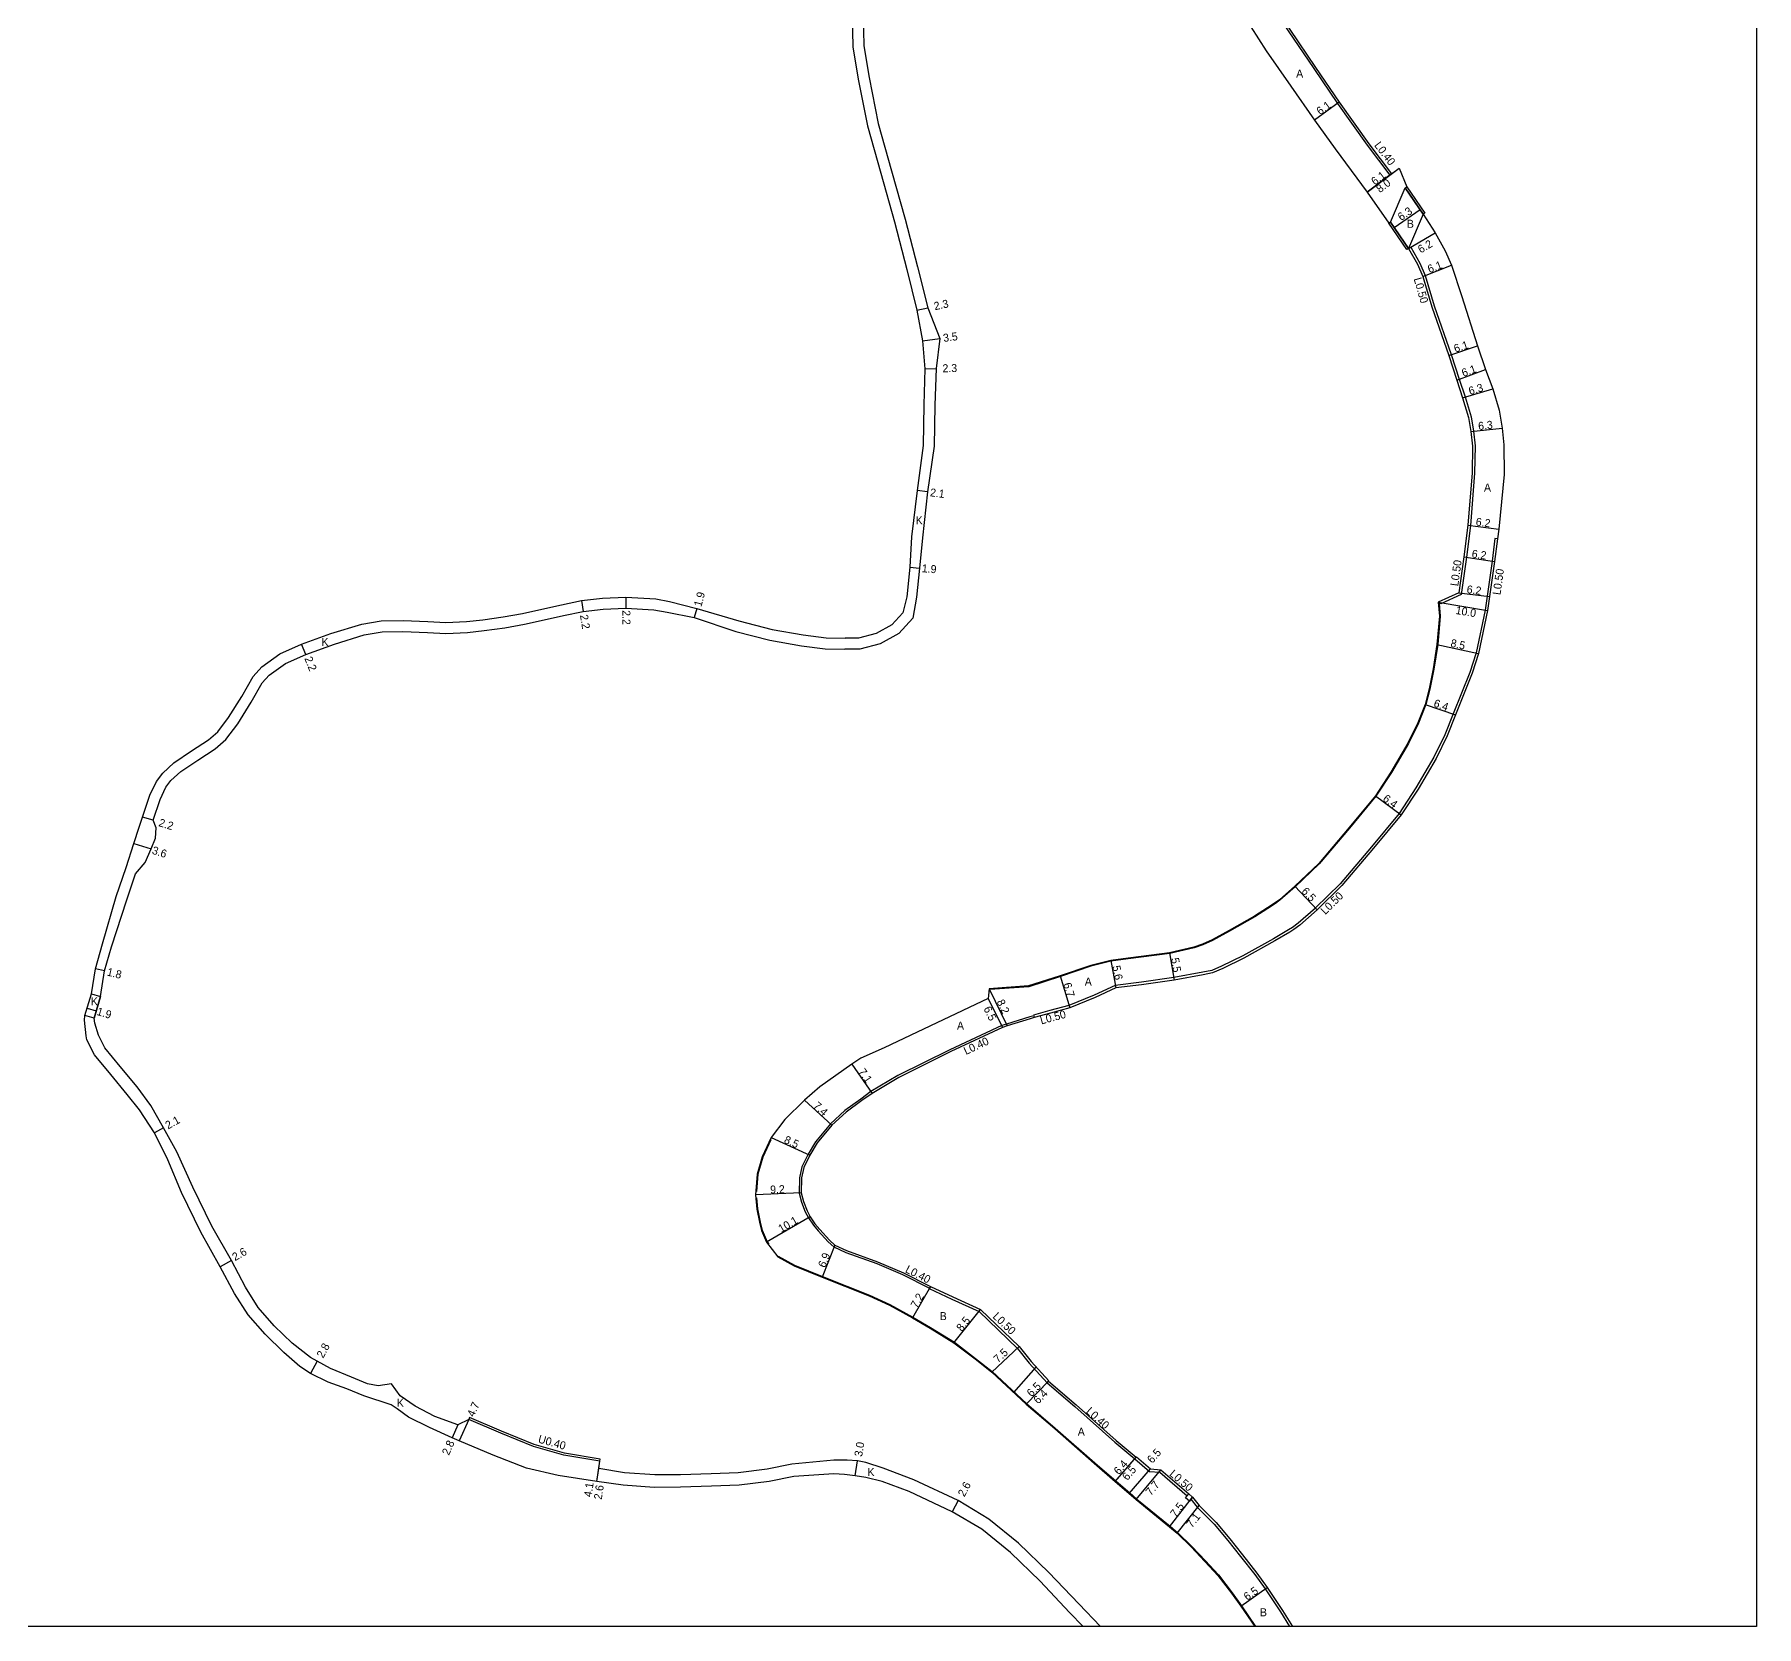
# Model space of a CAD drawing. Header units: metres. Extents: x -20000 to -17600, y -108000 to -105000.
# Drawn here: x -19544.3 to -19200, y -108000 to -107681.8 of the extents above; entities that cross this region are included whole.
import ezdxf

# ---------------------------------------------------------------- set-up
doc = ezdxf.new("R2010")
doc.units = ezdxf.units.M
doc.header["$LTSCALE"] = 2.5
for name, color, linetype in [('側溝・桝', 7, 'Continuous'), ('図郭', 7, 'Continuous'), ('幅員', 7, 'Continuous'), ('歩道・分離帯・安全施設', 7, 'Continuous'), ('舗装', 7, 'Continuous'), ('道路', 7, 'Continuous')]:
    doc.layers.add(name, color=color, linetype=linetype)
doc.styles.get("Standard").update_dxf_attribs({"font": ''})
doc.styles.get('Standard').set_extended_font_data('@MS PGothic')

msp = doc.modelspace()

# ---------------------------------------------------------------- linework, layer by layer
at = {"layer": '側溝・桝'}
for points in [[(-19302, -107667.85), (-19297.95, -107674.42), (-19293.67, -107681.06), (-19288.53, -107688.62), (-19283.77, -107695.59), (-19277.83, -107703.92), (-19273.3, -107709.91)], [(-19273.3, -107709.91), (-19272.98, -107709.66)], [(-19269.57, -107724.58), (-19269.14, -107724.33)], [(-19269.14, -107724.33), (-19267.32, -107727.52), (-19266.24, -107729.99), (-19264.47, -107736.07), (-19261.08, -107745.81), (-19259.45, -107750.73), (-19258.28, -107754.27), (-19257.08, -107758.24), (-19256.6, -107761.08), (-19256.28, -107764.05), (-19256.38, -107769.46), (-19257.2, -107779.92), (-19258.02, -107786.29), (-19259.05, -107793.73), (-19263.11, -107795.61), (-19263.64, -107795.3)], [(-19251.8, -107782.63), (-19252.3, -107782.54), (-19252.88, -107787.06), (-19253.85, -107794.07), (-19254.27, -107796.87), (-19256.07, -107805.38), (-19257.35, -107809.32), (-19260.64, -107817.59), (-19262.33, -107821.78), (-19264.49, -107826.26), (-19268.1, -107832.37), (-19271.46, -107837.48), (-19276.97, -107844.14), (-19283.25, -107851.55), (-19288.16, -107856.39), (-19288.17, -107856.4)], [(-19288.17, -107856.4), (-19291.65, -107859.43), (-19292.78, -107860.26), (-19293.55, -107860.79), (-19296.54, -107862.53), (-19302.71, -107865.97), (-19306.94, -107868.02), (-19308.9, -107868.86), (-19310.71, -107869.24), (-19316.52, -107870.29)], [(-19316.52, -107870.29), (-19322.99, -107871.25), (-19328.21, -107871.89), (-19332.41, -107873.84), (-19337.48, -107875.87), (-19341.29, -107876.9), (-19344.52, -107877.83)], [(-19344.5, -107877.92), (-19345.31, -107878.16), (-19349.98, -107879.58), (-19350.89, -107879.9), (-19361.26, -107884.72), (-19371.66, -107889.88), (-19377.05, -107893.1), (-19379.1, -107894.57), (-19382.28, -107896.87), (-19385.16, -107899.5), (-19388.13, -107903.12), (-19389.63, -107905.59), (-19390.84, -107908.13), (-19391.31, -107910.3), (-19391.37, -107913.39), (-19390.92, -107915.17), (-19390.2, -107917.11), (-19389.54, -107918.29), (-19388.56, -107919.78), (-19387.58, -107920.94), (-19385.62, -107923.09), (-19384.48, -107924.09), (-19382.1, -107925.23), (-19375.89, -107927.45), (-19370.72, -107929.67), (-19365.37, -107932.39)], [(-19344.52, -107877.83), (-19344.5, -107877.92), (-19344.39, -107878.31)], [(-19365.17, -107932.04), (-19365.37, -107932.39), (-19365.42, -107932.47)], [(-19365.42, -107932.47), (-19360.87, -107934.57), (-19355.44, -107937.05), (-19347.77, -107944.4), (-19345.42, -107947.34), (-19341.82, -107951.27)], [(-19341.82, -107951.27), (-19341.54, -107950.98)], [(-19341.82, -107951.27), (-19336.26, -107955.99), (-19328.3, -107963.12), (-19324.3, -107966.46)], [(-19431.25, -107966.94), (-19431.18, -107966.54), (-19438.33, -107965.33), (-19444.39, -107963.64), (-19450.9, -107960.98), (-19457.34, -107958.22), (-19457.46, -107958.6)], [(-19324.3, -107966.46), (-19324.04, -107966.15)], [(-19324.3, -107966.46), (-19324.27, -107966.48), (-19321.36, -107968.99), (-19319.33, -107969.16), (-19313.83, -107973.88)], [(-19313.07, -107974.54), (-19311.81, -107976.11), (-19308.41, -107979.53), (-19305.68, -107982.79), (-19303.18, -107985.98), (-19300.31, -107989.62), (-19298.22, -107992.47), (-19295.17, -107997.07)], [(-19295.17, -107997.07), (-19293.37, -108000)]]:
    msp.add_lwpolyline(points, dxfattribs=at)
msp.add_lwpolyline([(-19312.74, -107974.15), (-19313.07, -107974.54), (-19313.39, -107974.91), (-19314.15, -107974.26), (-19313.83, -107973.88), (-19313.5, -107973.5)], close=True, dxfattribs=at)
at = {"layer": '図郭'}
msp.add_lwpolyline([(-20000, -107400), (-19200, -107400), (-19200, -108000), (-20000, -108000)], close=True, dxfattribs=at)
at = {"layer": '幅員'}
for points in [[(-19283.44, -107695.36), (-19288.38, -107698.94)], [(-19277.83, -107713.36), (-19271.47, -107708.51)], [(-19272.98, -107709.66), (-19277.83, -107713.36)], [(-19272.45, -107720.41), (-19267.27, -107716.83)], [(-19269.57, -107724.58), (-19264.22, -107721.45)], [(-19266.71, -107730.16), (-19261.02, -107727.95)], [(-19367.91, -107736.92), (-19365.66, -107736.43)], [(-19366.73, -107743.03), (-19363.26, -107742.57)], [(-19261.55, -107745.97), (-19255.76, -107744.06)], [(-19366.28, -107748.63), (-19363.99, -107748.57)], [(-19259.93, -107750.88), (-19254.2, -107748.78)], [(-19258.76, -107754.42), (-19252.72, -107752.65)], [(-19257.1, -107761.15), (-19250.83, -107760.48)], [(-19365.76, -107773.23), (-19367.84, -107772.97)], [(-19257.7, -107779.87), (-19251.55, -107780.66)], [(-19369.27, -107788.31), (-19367.37, -107788.46)], [(-19258.52, -107786.22), (-19252.38, -107787.13)], [(-19434.92, -107794.97), (-19434.57, -107797.14)], [(-19426.04, -107794.3), (-19426.04, -107796.5)], [(-19263.64, -107795.3), (-19253.78, -107796.96)], [(-19259.51, -107793.39), (-19253.36, -107794.14)], [(-19411.89, -107796.53), (-19412.4, -107798.36)], [(-19490.06, -107805.74), (-19490.88, -107803.69)], [(-19263.89, -107803.71), (-19255.58, -107805.51)], [(-19266.23, -107815.7), (-19260.18, -107817.78)], [(-19276.21, -107833.98), (-19271.06, -107837.78)], [(-19520.58, -107838.86), (-19522.68, -107838.21)], [(-19524.4, -107843.48), (-19520.98, -107844.57)], [(-19292.31, -107852.06), (-19287.82, -107856.76)], [(-19329.12, -107866.88), (-19328.07, -107872.38)], [(-19317.36, -107865.36), (-19316.43, -107870.79)], [(-19530.3, -107868.96), (-19532.05, -107868.54)], [(-19339.21, -107869.92), (-19337.32, -107876.35)], [(-19353.63, -107874.45), (-19350.74, -107880.27)], [(-19353.4, -107872.57), (-19349.85, -107879.96)], [(-19533.76, -107876.43), (-19531.94, -107876.97)], [(-19380.84, -107887.58), (-19376.83, -107893.44)], [(-19390.33, -107894.78), (-19384.86, -107899.78)], [(-19518.47, -107900.33), (-19520.31, -107901.35)], [(-19397.03, -107902.29), (-19389.28, -107905.78)], [(-19390.97, -107913.35), (-19400.16, -107913.69)], [(-19389.19, -107918.09), (-19397.92, -107923.17)], [(-19384.26, -107923.75), (-19386.79, -107930.17)], [(-19504.9, -107926.85), (-19507.17, -107928.13)], [(-19365.17, -107932.04), (-19368.73, -107938.3)], [(-19360.45, -107943.29), (-19355.16, -107936.63)], [(-19352.89, -107949.17), (-19347.4, -107944.06)], [(-19487.75, -107946.98), (-19489.09, -107949.43)], [(-19346.03, -107955.55), (-19341.47, -107950.91)], [(-19346.03, -107955.55), (-19341.54, -107950.98)], [(-19459.61, -107959.72), (-19460.74, -107962.28)], [(-19457.46, -107958.6), (-19459.38, -107962.89)], [(-19431.85, -107970.99), (-19431.25, -107966.94)], [(-19380.23, -107969.85), (-19379.75, -107966.89)], [(-19328.22, -107971), (-19323.97, -107966.08)], [(-19328.22, -107971), (-19324.04, -107966.15)], [(-19431.85, -107970.99), (-19431.47, -107968.42)], [(-19325.41, -107973.42), (-19321.16, -107968.5)], [(-19324.02, -107974.62), (-19319.13, -107968.67)], [(-19317.35, -107980.06), (-19312.74, -107974.15)], [(-19359.59, -107974.79), (-19360.81, -107977.09)], [(-19315.83, -107981.35), (-19311.44, -107975.78)], [(-19303.12, -107995.92), (-19297.81, -107992.18)]]:
    msp.add_lwpolyline(points, dxfattribs=at)
at = {"layer": '歩道・分離帯・安全施設'}
for points in [[(-19263.47, -107795.57), (-19263.25, -107798.06), (-19263.74, -107803.73), (-19264.51, -107808.64), (-19265.33, -107812.64), (-19266.09, -107815.75), (-19267.59, -107819.45), (-19269.56, -107823.55), (-19272.98, -107829.32), (-19276.09, -107834.07), (-19281.35, -107840.42), (-19287.44, -107847.6), (-19292.21, -107852.17), (-19295.3, -107854.85), (-19296.16, -107855.48), (-19297.71, -107856.48), (-19300.28, -107858.14), (-19305.34, -107861), (-19308.75, -107862.89), (-19310.72, -107863.79), (-19312.46, -107864.35), (-19317.33, -107865.51), (-19317.33, -107865.51), (-19325.6, -107866.57), (-19329.1, -107867.03), (-19333.06, -107868.02), (-19339.16, -107870.06), (-19345.49, -107872.13), (-19353.26, -107872.71)], [(-19397.07, -107902.73), (-19398.66, -107906.19), (-19399.64, -107909.61), (-19399.95, -107913.05)], [(-19399.94, -107914.34), (-19399.71, -107916.55), (-19399.17, -107919.18), (-19398.8, -107920.8), (-19397.79, -107923.09), (-19397.47, -107923.51)], [(-19395.57, -107925.96), (-19392.35, -107927.75), (-19386.73, -107930.03), (-19377.34, -107933.77), (-19373.28, -107935.62), (-19368.65, -107938.17), (-19365.15, -107940.22), (-19360.36, -107943.17), (-19356.12, -107946.4), (-19352.79, -107949.06), (-19345.93, -107955.44), (-19340.22, -107960.34), (-19332.31, -107967.27), (-19328.12, -107970.88), (-19325.31, -107973.31), (-19323.92, -107974.51), (-19317.26, -107979.95), (-19315.73, -107981.24), (-19312.92, -107983.98), (-19310.16, -107986.87), (-19307.59, -107989.69), (-19304.85, -107993.25), (-19303, -107995.84), (-19300.14, -108000)]]:
    msp.add_lwpolyline(points, dxfattribs=at)
at = {"layer": '舗装'}
for points in [[(-19380.84, -107887.58), (-19376.83, -107893.44)], [(-19348.5, -107953.25), (-19344.01, -107948.14)], [(-19303.12, -107995.92), (-19297.81, -107992.18)]]:
    msp.add_lwpolyline(points, dxfattribs=at)
at = {"layer": '道路'}
for points in [[(-19322.19, -107646.33), (-19321.78, -107647.2), (-19319.58, -107651.32), (-19316.67, -107655.97), (-19313.42, -107661.31), (-19310.56, -107665.77), (-19307.02, -107671.14), (-19302.63, -107677.91), (-19298.07, -107685.08), (-19293.13, -107692.13), (-19288.38, -107698.94), (-19284.24, -107704.65), (-19277.83, -107713.36), (-19273.54, -107719.54)], [(-19314.89, -107646.33), (-19314.08, -107647.87), (-19311.16, -107652.52), (-19307.9, -107657.87), (-19305.12, -107662.22), (-19301.42, -107667.46), (-19301.67, -107667.63), (-19297.61, -107674.21), (-19293.34, -107680.84), (-19288.2, -107688.39), (-19283.44, -107695.36), (-19277.51, -107703.69), (-19272.98, -107709.66), (-19271.47, -107708.51)], [(-19378.62, -107677.93), (-19378.47, -107684.09), (-19377.44, -107690.39), (-19375.59, -107699.61), (-19372.94, -107709.05), (-19370.22, -107718.73), (-19367.73, -107728.25), (-19365.66, -107736.43), (-19363.26, -107742.57), (-19363.99, -107748.57), (-19364.31, -107755.92), (-19364.44, -107764.13), (-19365.76, -107773.23), (-19366.75, -107782.4), (-19367.37, -107788.46), (-19367.95, -107794.3), (-19368.69, -107798.45), (-19371.5, -107801.56), (-19375.19, -107803.58), (-19379.29, -107804.66), (-19382.28, -107804.7)], [(-19380.82, -107677.94), (-19380.66, -107684.3), (-19379.61, -107690.78), (-19377.73, -107700.11), (-19375.08, -107709.57), (-19372.35, -107719.27), (-19369.86, -107728.81), (-19367.91, -107736.92), (-19366.73, -107743.03), (-19366.28, -107748.63), (-19366.51, -107755.82), (-19366.64, -107763.95), (-19367.84, -107772.97), (-19368.95, -107782.22), (-19369.27, -107788.31), (-19369.88, -107794.19), (-19370.69, -107797.38), (-19372.88, -107799.81), (-19376.01, -107801.52), (-19379.55, -107802.45), (-19382.21, -107802.5)], [(-19271.47, -107708.51), (-19269.95, -107712.25)], [(-19266.64, -107717.74), (-19270.28, -107712.48), (-19269.95, -107712.25)], [(-19266.64, -107717.74), (-19264.22, -107721.45), (-19262.25, -107725.08), (-19261.02, -107727.95), (-19258.89, -107734.17), (-19255.76, -107744.06), (-19254.2, -107748.78), (-19252.72, -107752.65), (-19251.47, -107756.89), (-19250.83, -107760.48), (-19250.53, -107763.84), (-19250.48, -107769.73), (-19251.55, -107780.66), (-19251.8, -107782.63), (-19252.38, -107787.13), (-19253.36, -107794.14), (-19253.78, -107796.96), (-19255.58, -107805.51), (-19256.88, -107809.49), (-19260.18, -107817.78), (-19261.88, -107821.98), (-19264.05, -107826.5), (-19267.67, -107832.63), (-19271.06, -107837.78), (-19276.58, -107844.46), (-19282.88, -107851.9), (-19287.82, -107856.76), (-19291.33, -107859.82), (-19292.49, -107860.67), (-19293.29, -107861.21), (-19296.29, -107862.96), (-19302.48, -107866.41), (-19306.73, -107868.48), (-19308.75, -107869.34), (-19310.62, -107869.73), (-19316.43, -107870.79), (-19322.93, -107871.75), (-19328.07, -107872.38), (-19332.21, -107874.3), (-19337.32, -107876.35), (-19341.16, -107877.39), (-19344.39, -107878.31), (-19345.19, -107878.54), (-19349.85, -107879.96), (-19350.74, -107880.27), (-19361.09, -107885.09), (-19371.46, -107890.24), (-19376.83, -107893.44), (-19378.87, -107894.89), (-19382.02, -107897.18), (-19384.86, -107899.78), (-19387.8, -107903.36), (-19389.28, -107905.78), (-19390.46, -107908.26), (-19390.91, -107910.35), (-19390.97, -107913.35), (-19390.54, -107915.05), (-19389.83, -107916.94), (-19389.19, -107918.09), (-19388.24, -107919.54), (-19387.28, -107920.68), (-19385.34, -107922.8), (-19384.26, -107923.75), (-19381.95, -107924.86), (-19375.74, -107927.08), (-19370.55, -107929.31), (-19365.17, -107932.04), (-19360.66, -107934.12), (-19355.16, -107936.63), (-19347.4, -107944.06), (-19345.04, -107947.01), (-19341.47, -107950.91), (-19341.54, -107950.98), (-19336, -107955.69), (-19328.04, -107962.81), (-19324.04, -107966.15), (-19323.97, -107966.08), (-19321.16, -107968.5), (-19319.13, -107968.67), (-19313.5, -107973.5), (-19312.74, -107974.15), (-19311.44, -107975.78), (-19308.04, -107979.19), (-19305.29, -107982.48), (-19302.79, -107985.67), (-19299.91, -107989.31), (-19297.81, -107992.18), (-19294.75, -107996.8)], [(-19273.54, -107719.54), (-19273.21, -107719.31), (-19269.57, -107724.58)], [(-19269.57, -107724.58), (-19267.77, -107727.74), (-19266.71, -107730.16), (-19264.95, -107736.22), (-19261.55, -107745.97), (-19259.93, -107750.88), (-19258.76, -107754.42), (-19257.57, -107758.35), (-19257.1, -107761.15), (-19256.78, -107764.07), (-19256.88, -107769.44), (-19257.7, -107779.87), (-19258.52, -107786.22), (-19259.51, -107793.39), (-19263.64, -107795.3), (-19263.4, -107798.06), (-19263.89, -107803.71), (-19264.66, -107808.62), (-19265.48, -107812.61), (-19266.23, -107815.7), (-19267.73, -107819.39), (-19269.7, -107823.48), (-19273.1, -107829.24), (-19276.21, -107833.98), (-19281.47, -107840.32), (-19287.54, -107847.5), (-19292.31, -107852.06)], [(-19532.9, -107873.56), (-19532.05, -107868.54), (-19530.71, -107863.54), (-19527.94, -107854.11), (-19525.94, -107848.28), (-19524.4, -107843.48), (-19523.36, -107840.21), (-19522.68, -107838.21), (-19521.2, -107833.87), (-19519.89, -107831.12), (-19518.63, -107829.43), (-19516.42, -107827.4), (-19512.87, -107825.01), (-19509.49, -107822.79), (-19507.6, -107821.2), (-19505.46, -107818.33), (-19502.83, -107814.11), (-19500.53, -107810.12), (-19498.82, -107808.2), (-19495.22, -107805.59), (-19490.88, -107803.69), (-19485.04, -107801.56), (-19478.86, -107799.64), (-19474.95, -107798.98), (-19470.59, -107798.92), (-19465.62, -107799.14), (-19462.04, -107799.32), (-19457.9, -107799.16), (-19454.66, -107798.79), (-19450.59, -107798.23), (-19446.74, -107797.52), (-19443.45, -107796.81), (-19438.94, -107795.8), (-19434.92, -107794.97), (-19430.74, -107794.47), (-19426.04, -107794.3), (-19420.05, -107794.62)], [(-19420.05, -107794.62), (-19417.33, -107795.11), (-19411.89, -107796.53), (-19403.48, -107798.99), (-19396.81, -107800.72), (-19390.62, -107801.79), (-19386.01, -107802.38), (-19382.21, -107802.5)], [(-19531.08, -107874.1), (-19530.3, -107868.96), (-19528.89, -107864.14), (-19525.84, -107854.77), (-19524.06, -107849.59), (-19522.17, -107847.3), (-19520.98, -107844.57), (-19520.06, -107842.45), (-19519.98, -107840.4), (-19520.58, -107838.86), (-19519.16, -107834.7), (-19518, -107832.27), (-19516.99, -107830.91), (-19515.05, -107829.13), (-19511.65, -107826.84), (-19508.17, -107824.56), (-19505.99, -107822.72), (-19503.64, -107819.57), (-19500.94, -107815.24), (-19498.73, -107811.41), (-19497.34, -107809.84), (-19494.12, -107807.51), (-19490.06, -107805.74), (-19484.33, -107803.64), (-19478.34, -107801.78), (-19474.75, -107801.17), (-19470.63, -107801.12), (-19465.7, -107801.34), (-19462.05, -107801.52), (-19457.73, -107801.35), (-19454.4, -107800.97), (-19450.25, -107800.41), (-19446.31, -107799.67), (-19442.96, -107798.95), (-19438.49, -107797.96), (-19434.57, -107797.14), (-19430.57, -107796.67), (-19426.04, -107796.5), (-19420.44, -107796.79)], [(-19420.44, -107796.79), (-19417.81, -107797.26), (-19412.4, -107798.36), (-19404.06, -107801.11), (-19397.28, -107802.87), (-19390.95, -107803.97), (-19386.19, -107804.58), (-19382.28, -107804.7)], [(-19292.31, -107852.06), (-19295.39, -107854.74), (-19296.24, -107855.36), (-19297.79, -107856.35), (-19300.36, -107858.01), (-19305.42, -107860.87), (-19308.81, -107862.76), (-19310.78, -107863.65), (-19312.5, -107864.2), (-19317.36, -107865.36)], [(-19317.36, -107865.36), (-19325.62, -107866.42), (-19329.12, -107866.88), (-19333.1, -107867.87), (-19339.21, -107869.92), (-19345.52, -107871.98), (-19353.4, -107872.57), (-19353.63, -107874.45), (-19363.91, -107879.34), (-19374.44, -107884.33), (-19379.08, -107886.43), (-19380.84, -107887.58), (-19387.27, -107892.14), (-19390.33, -107894.78), (-19394.27, -107898.66), (-19397.03, -107902.29), (-19398.8, -107906.14), (-19399.79, -107909.58), (-19400.16, -107913.69), (-19399.86, -107916.57), (-19399.31, -107919.21), (-19398.94, -107920.85), (-19397.92, -107923.17), (-19395.66, -107926.08), (-19392.41, -107927.89), (-19386.79, -107930.17), (-19377.4, -107933.9), (-19373.34, -107935.75), (-19368.73, -107938.3), (-19365.22, -107940.35), (-19360.45, -107943.29), (-19356.22, -107946.51), (-19352.89, -107949.17), (-19346.03, -107955.55), (-19340.31, -107960.45), (-19332.4, -107967.38), (-19328.22, -107971), (-19325.41, -107973.42), (-19324.02, -107974.62), (-19317.35, -107980.06), (-19315.83, -107981.35), (-19313.03, -107984.08), (-19310.27, -107986.97), (-19307.71, -107989.78), (-19304.97, -107993.34), (-19303.12, -107995.92), (-19300.32, -108000)], [(-19534.19, -107877.88), (-19532.9, -107873.56)], [(-19534.19, -107877.88), (-19532.9, -107873.56)], [(-19532.36, -107878.42), (-19531.08, -107874.1)], [(-19532.36, -107878.42), (-19531.08, -107874.1)], [(-19534.28, -107878.78), (-19534.19, -107877.88)], [(-19472.96, -107955.69), (-19478.44, -107953.88), (-19481.84, -107952.5), (-19485.55, -107951.13), (-19489.09, -107949.43), (-19491.24, -107948.05), (-19494.44, -107945.23), (-19498.18, -107941.59), (-19501.54, -107937.72), (-19504.26, -107933.43), (-19507.17, -107928.13), (-19511, -107921.15), (-19514.88, -107913.28), (-19517.59, -107906.74), (-19520.31, -107901.35), (-19523.27, -107896.75), (-19525.76, -107893.66), (-19529.01, -107889.69), (-19532.27, -107885.74), (-19533.83, -107882.77), (-19533.94, -107881.96), (-19534.28, -107878.78)], [(-19472.91, -107951.5), (-19475.59, -107951.9), (-19477.72, -107951.48), (-19480.92, -107950.18), (-19485.08, -107948.44), (-19487.75, -107946.98), (-19489.07, -107946.26), (-19492.79, -107943.34), (-19496.36, -107939.87), (-19499.53, -107936.22), (-19502.1, -107932.18), (-19504.9, -107926.85), (-19508.79, -107919.98), (-19512.63, -107912.21), (-19515.84, -107905.16), (-19518.47, -107900.33), (-19521.04, -107895.9), (-19523.77, -107892.13), (-19527.12, -107888.04), (-19530.18, -107884.34), (-19531.5, -107881.84), (-19532.18, -107879.42), (-19532.36, -107878.42)], [(-19331.15, -108000), (-19335.52, -107995.49), (-19341.47, -107989.2), (-19347.52, -107983.36), (-19353.45, -107978.52), (-19359.59, -107974.79), (-19368.47, -107970.66), (-19374.58, -107968.37), (-19378.1, -107967.23), (-19379.75, -107966.89), (-19381.8, -107966.77), (-19384.45, -107966.78), (-19392.84, -107967.54), (-19397.81, -107968.54), (-19403.61, -107969.25), (-19409.02, -107969.47), (-19415.15, -107969.66), (-19420.28, -107969.69), (-19426.33, -107969.25), (-19431.47, -107968.42), (-19431.25, -107966.94), (-19438.42, -107965.72), (-19444.52, -107964.02), (-19451.05, -107961.35), (-19457.46, -107958.6), (-19459.61, -107959.72), (-19464.22, -107957.99), (-19468.2, -107955.98), (-19471.19, -107953.89), (-19472.91, -107951.5)], [(-19334.63, -108000), (-19337.34, -107997.22), (-19343.25, -107990.95), (-19349.18, -107985.23), (-19354.9, -107980.56), (-19360.81, -107977.09), (-19369.42, -107972.98), (-19374.82, -107971.03), (-19378.06, -107970.23), (-19380.23, -107969.85), (-19382.36, -107969.58), (-19384.45, -107969.5), (-19392.48, -107970.01), (-19397.41, -107971.01), (-19403.4, -107971.74), (-19408.92, -107971.97), (-19415.1, -107972.16), (-19420.37, -107972.19), (-19426.6, -107971.74), (-19431.85, -107970.99), (-19439.56, -107969.81), (-19445.93, -107968.32), (-19452.56, -107965.76), (-19459.38, -107962.89), (-19460.74, -107962.28), (-19465.29, -107960.25), (-19469.48, -107958.13), (-19471.79, -107956.52), (-19472.96, -107955.69)], [(-19294.75, -107996.8), (-19292.78, -108000)]]:
    msp.add_lwpolyline(points, dxfattribs=at)
for points in [[(-19270.28, -107712.48), (-19266.64, -107717.74), (-19269.57, -107724.58), (-19273.21, -107719.31)], [(-19269.95, -107712.25), (-19266.31, -107717.52), (-19266.64, -107717.74), (-19270.28, -107712.48)], [(-19273.54, -107719.54), (-19273.21, -107719.31), (-19269.57, -107724.58), (-19269.9, -107724.81)], [(-19532.9, -107873.56), (-19531.08, -107874.1), (-19532.36, -107878.42), (-19534.19, -107877.88)]]:
    msp.add_lwpolyline(points, close=True, dxfattribs=at)

# ---------------------------------------------------------------- texts
at = {"layer": '側溝・桝'}
for s, rotation, p in [('L0.40', 307.1695, (-19276.52, -107703.99)), ('L0.50', 286.1577, (-19268.57, -107730.65)), ('L0.50', 82.1108, (-19259.65, -107792.15)), ('L0.50', 82.1058, (-19251.2, -107793.91)), ('L0.50', 44.5447, (-19286.22, -107857.83)), ('L0.50', 15.0926, (-19342.99, -107879.67)), ('L0.40', 24.9501, (-19358.06, -107885.78)), ('L0.40', 333.1157, (-19370.33, -107929.12)), ('L0.50', 316.2436, (-19352.83, -107938.18)), ('L0.40', 318.1493, (-19334.19, -107957.19)), ('U0.40', 344.4598, (-19443.71, -107963.2)), ('L0.50', 319.3955, (-19317.51, -107969.71))]:
    msp.add_text(s, height=1.6, rotation=rotation, dxfattribs=at).set_placement(p)
at = {"layer": '幅員'}
for s, rotation, p in [('6.1', 35.9423, (-19287.26, -107698.01)), ('6.1', 37.2652, (-19276.29, -107712.04)), ('8.0', 37.2652, (-19275.29, -107713.56)), ('6.3', 34.6306, (-19271.05, -107719.14)), ('6.2', 30.3079, (-19267.13, -107725.6)), ('6.1', 21.2548, (-19265.39, -107729.54)), ('2.3', 12.2438, (-19364.27, -107736.94)), ('3.5', 7.6181, (-19362.51, -107743.28)), ('6.1', 18.2767, (-19260.21, -107745.42)), ('2.3', 1.4301, (-19362.72, -107749.34)), ('6.1', 20.1774, (-19258.6, -107750.29)), ('6.3', 16.3323, (-19257.3, -107753.89)), ('6.3', 6.1088, (-19255.57, -107760.89)), ('2.1', 352.8199, (-19365.31, -107774.1)), ('6.2', 352.721, (-19256.2, -107779.96)), ('6.2', 351.6067, (-19257.02, -107786.34)), ('1.9', 355.4674, (-19366.92, -107789.28)), ('6.2', 353.0593, (-19258.01, -107793.47)), ('1.9', 74.6124, (-19410.96, -107796.29)), ('2.2', 279.2484, (-19435.23, -107797.88)), ('2.2', 270.13, (-19426.74, -107796.89)), ('10.0', 350.4809, (-19260.24, -107797.62)), ('8.5', 347.7781, (-19261.28, -107804.17)), ('2.2', 291.7868, (-19490.34, -107806.52)), ('6.4', 341.0607, (-19264.69, -107816.12)), ('6.4', 323.5769, (-19274.86, -107834.85)), ('2.2', 342.9488, (-19519.57, -107840.01)), ('3.6', 342.2516, (-19520.91, -107845.53)), ('6.5', 313.7205, (-19291.1, -107853.18)), ('5.5', 279.6671, (-19317.07, -107866.48)), ('1.8', 346.3675, (-19529.9, -107869.87)), ('5.6', 280.8955, (-19328.8, -107868.04)), ('6.7', 286.393, (-19338.62, -107871.57)), ('1.9', 343.4393, (-19531.95, -107877.74)), ('6.5', 296.3873, (-19354.59, -107876.52)), ('8.2', 295.5935, (-19351.96, -107875.13)), ('7.1', 304.3826, (-19379.65, -107889.13)), ('7.4', 317.5572, (-19388.71, -107896.13)), ('2.1', 29.0769, (-19517.57, -107900.67)), ('8.5', 335.742, (-19394.57, -107903.28)), ('9.2', 2.1356, (-19397.17, -107913.48)), ('10.1', 30.1965, (-19394.99, -107921.34)), ('2.6', 29.4617, (-19504.19, -107926.99)), ('6.9', 68.4733, (-19386.2, -107928.41)), ('7.2', 60.4272, (-19367.83, -107936.51)), ('8.5', 51.557, (-19358.88, -107941.15)), ('2.8', 61.2948, (-19486.57, -107946.48)), ('7.5', 42.9523, (-19351.63, -107947.41)), ('6.5', 45.541, (-19344.94, -107954.21)), ('6.4', 45.541, (-19343.61, -107955.64)), ('4.7', 65.841, (-19456.42, -107958.24)), ('2.8', 66.1786, (-19461.43, -107965.89)), ('3.0', 80.7429, (-19378.82, -107966.13)), ('6.4', 49.2026, (-19327.47, -107969.8)), ('6.5', 49.1985, (-19320.79, -107967.51)), ('6.5', 49.2026, (-19325.79, -107970.93)), ('7.7', 50.6265, (-19321.06, -107973.97)), ('4.1', 81.5134, (-19432.91, -107974.2)), ('2.6', 81.5134, (-19430.88, -107974.72)), ('2.6', 61.8898, (-19358.37, -107974.2)), ('7.5', 52.0555, (-19316.11, -107978.31)), ('7.1', 51.7638, (-19312.88, -107980.4)), ('6.5', 35.1453, (-19301.83, -107994.89))]:
    msp.add_text(s, height=1.6, rotation=rotation, dxfattribs=at).set_placement(p)
at = {"layer": '舗装'}
for s, p in [('A', (-19292.04, -107690.43)), ('B', (-19269.91, -107720.45)), ('A', (-19254.49, -107773.16)), ('K', (-19368.11, -107779.71)), ('K', (-19486.89, -107804.03)), ('A', (-19334.3, -107871.9)), ('K', (-19533, -107875.85)), ('A', (-19359.85, -107880.7)), ('B', (-19363.29, -107938.76)), ('K', (-19471.83, -107956.08)), ('A', (-19335.7, -107961.85)), ('K', (-19377.74, -107969.92)), ('B', (-19299.28, -107997.95))]:
    msp.add_text(s, height=1.6, dxfattribs=at).set_placement(p)

doc.saveas('drawing.dxf')
